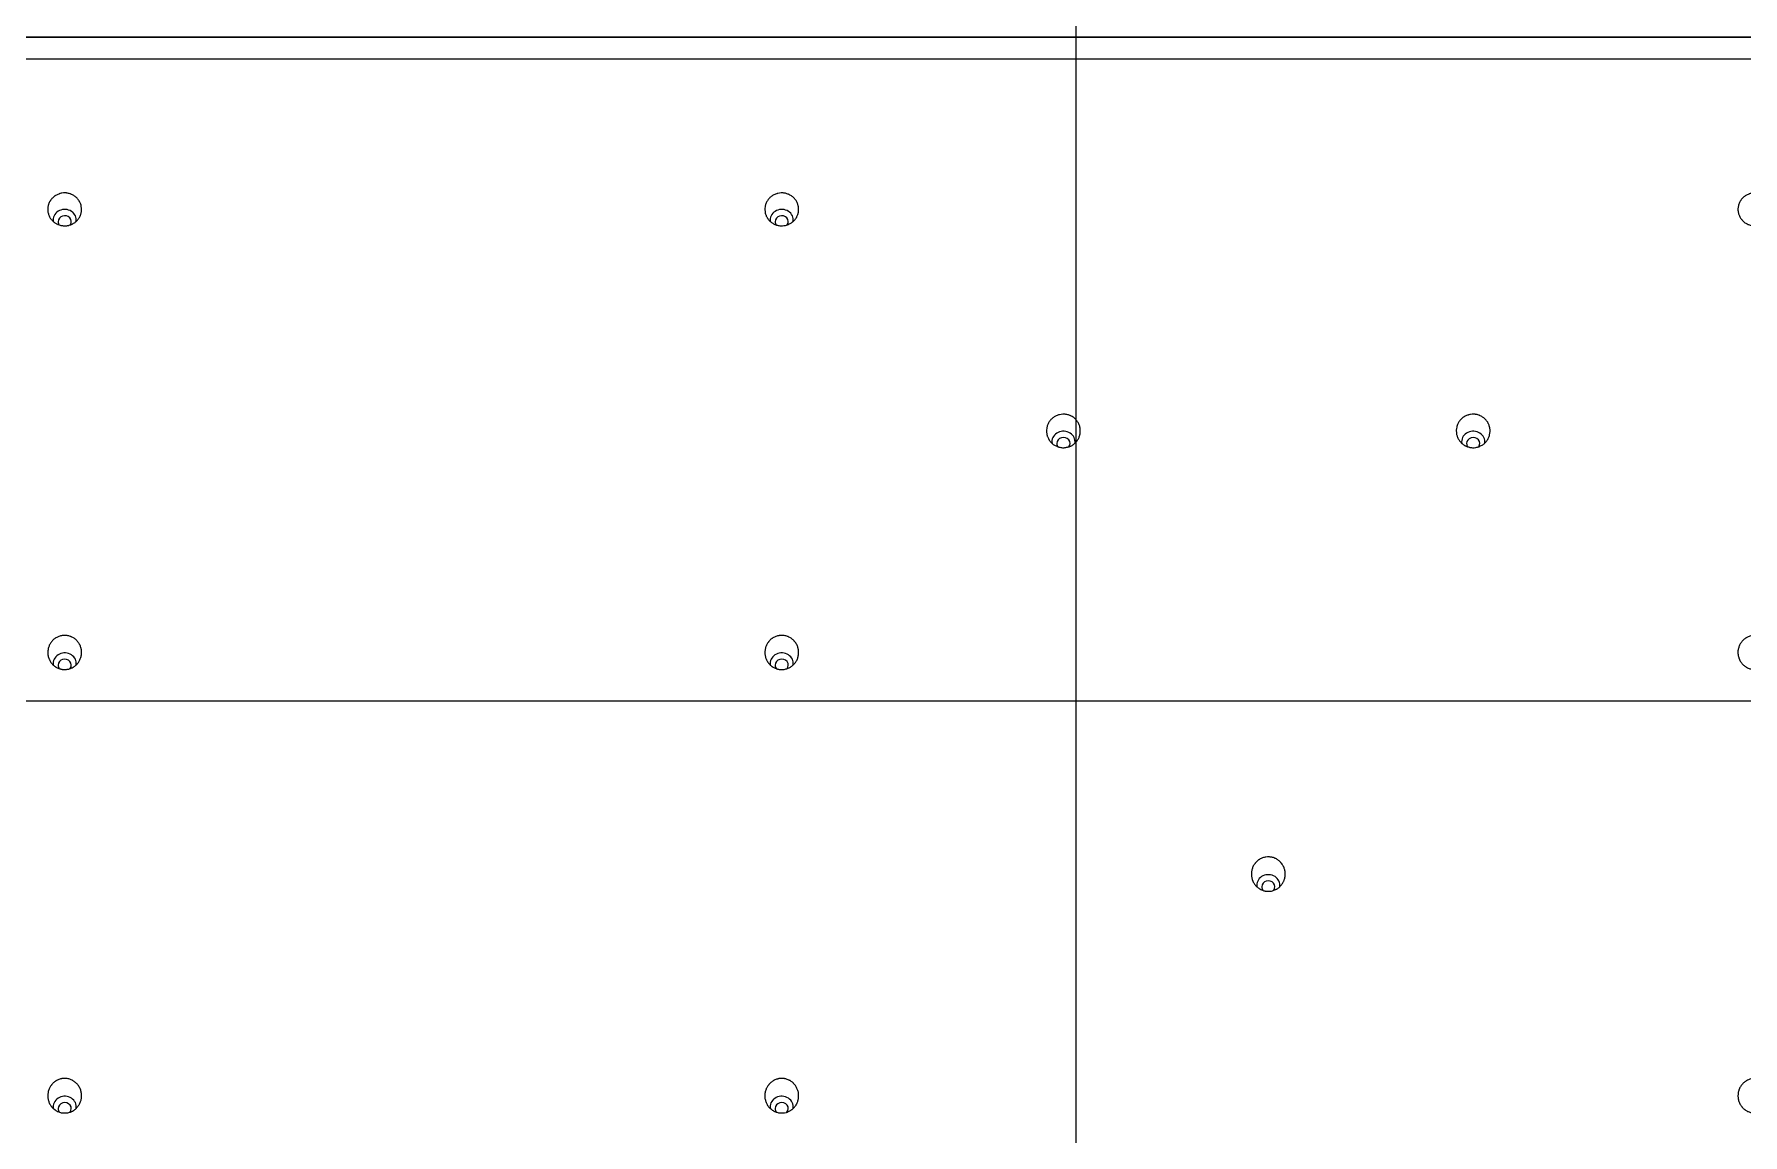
# Model space of a CAD drawing. Header units: millimetres. Extents: x 70151 to 230897, y 35202 to 113211.
# Drawn here: x 183226.1 to 183326.6, y 71224.1 to 71288.8 of the extents above; entities that cross this region are included whole.
import ezdxf

# ---------------------------------------------------------------- set-up
doc = ezdxf.new("R2010")
doc.units = ezdxf.units.MM
doc.header["$LTSCALE"] = 50
doc.layers.add('2-con', color=2, linetype='Continuous')
doc.layers.add('mark-B', color=2, linetype='Continuous', lineweight=20)

# ---------------------------------------------------------------- blocks, each defined once
blk = doc.blocks.new('cjscjdeh')
at = {"color": 8}
blk.add_line((155159.52, 69414.88), (155159.52, 71514.88), dxfattribs=at)
blk = doc.blocks.new('무풍1way 일반')
at = {"layer": 'mark-B'}
for p, q in [((-439.26, -500.22), (439.26, -500.22)), ((-439.26, -500.24), (439.26, -500.24))]:
    blk.add_line(p, q, dxfattribs=at)
for centre, major_axis, start_param, end_param in [((-170.2, -437.2), (0.387, 0), 2.475078, 6.283185), ((-170.2, -437.2), (0.387, 0), 0, 0.649326), ((-128.03, -437.2), (0.387, 0), 2.50895, 6.283185), ((-128.03, -437.2), (0.387, 0), 0, 0.657668), ((-170.2, -437.3), (-0.681, 0), 0, 3.312518), ((-170.2, -437.3), (-0.681, 0), 6.160467, 6.283185), ((-128.03, -437.3), (-0.681, 0), 6.121197, 6.283185), ((-128.03, -437.3), (-0.681, 0), 0, 3.287283), ((-198.82, -450.25), (0.387, 0), 2.532313, 6.283185), ((-198.82, -450.25), (0.387, 0), 0, 0.61448), ((-198.82, -450.34), (-0.681, 0), 0, 3.289247), ((-198.82, -450.34), (-0.681, 0), 6.147509, 6.283185), ((-170.2, -463.29), (0.387, 0), 2.502574, 6.283185), ((-170.2, -463.29), (0.387, 0), 0, 0.658559), ((-128.03, -463.29), (0.387, 0), 2.546164, 6.283185), ((-128.03, -463.29), (0.387, 0), 0, 0.595424), ((-170.2, -463.39), (-0.681, 0), 6.146921, 6.283185), ((-170.2, -463.39), (-0.681, 0), 0, 3.288756), ((-128.03, -463.39), (-0.681, 0), 0, 3.286696), ((-128.03, -463.39), (-0.681, 0), 6.152808, 6.283185), ((-210.87, -476.33), (0.387, 0), 2.579833, 6.283185), ((-210.87, -476.33), (0.387, 0), 0, 0.551544), ((-186.77, -476.33), (0.387, 0), 2.533594, 6.283185), ((-186.77, -476.33), (0.387, 0), 0, 0.623315), ((-210.87, -476.43), (-0.681, 0), 0, 3.280312), ((-210.87, -476.43), (-0.681, 0), 6.164986, 6.283185), ((-186.77, -476.43), (-0.681, 0), 0, 3.281592), ((-186.77, -476.43), (-0.681, 0), 6.157132, 6.283185), ((-170.2, -489.48), (-0.681, 0), 0, 3.274716), ((-170.2, -489.48), (-0.681, 0), 6.168127, 6.283185), ((-170.2, -489.38), (0.387, 0), 2.563152, 6.283185), ((-170.2, -489.38), (0.387, 0), 0, 0.584731), ((-128.03, -489.48), (-0.681, 0), 0, 3.274128), ((-128.03, -489.38), (0.387, 0), 2.613321, 6.283185), ((-128.03, -489.38), (0.387, 0), 0, 0.511099), ((-128.03, -489.48), (-0.681, 0), 6.176466, 6.283185)]:
    blk.add_ellipse(centre, major_axis=major_axis, ratio=0.913545, start_param=start_param, end_param=end_param, dxfattribs=at)
for points, degree, knots in [([(-228.43, -437.9), (-228.43, -437.83), (-228.41, -437.7), (-228.36, -437.58), (-228.33, -437.5), (-228.32, -437.49), (-228.31, -437.46), (-228.28, -437.42), (-228.24, -437.35), (-228.2, -437.3), (-228.16, -437.26), (-228.15, -437.25), (-228.13, -437.22), (-228.12, -437.21), (-228.06, -437.16), (-228, -437.12), (-227.92, -437.06), (-227.89, -437.05), (-227.85, -437.03), (-227.83, -437.02), (-227.8, -437.01), (-227.79, -437), (-227.71, -436.97), (-227.64, -436.96), (-227.56, -436.94), (-227.55, -436.94), (-227.51, -436.94), (-227.5, -436.94), (-227.45, -436.94), (-227.41, -436.94), (-227.31, -436.94), (-227.25, -436.95), (-227.12, -436.99), (-227.06, -437.01), (-226.97, -437.05), (-226.94, -437.07), (-226.9, -437.1), (-226.88, -437.11), (-226.86, -437.13), (-226.84, -437.14), (-226.78, -437.19), (-226.73, -437.23), (-226.68, -437.29), (-226.67, -437.31), (-226.65, -437.33), (-226.64, -437.35), (-226.61, -437.39), (-226.59, -437.42), (-226.54, -437.5), (-226.52, -437.56), (-226.47, -437.69), (-226.46, -437.75), (-226.45, -437.85), (-226.44, -437.88), (-226.44, -437.95), (-226.44, -437.98), (-226.45, -438.08), (-226.45, -438.14), (-226.48, -438.24), (-226.49, -438.27), (-226.5, -438.31), (-226.51, -438.33), (-226.52, -438.36), (-226.53, -438.38), (-226.56, -438.45), (-226.6, -438.51), (-226.64, -438.57), (-226.65, -438.59), (-226.67, -438.61), (-226.69, -438.62), (-226.72, -438.66), (-226.74, -438.69), (-226.81, -438.75), (-226.87, -438.79), (-226.94, -438.84), (-226.95, -438.84), (-226.98, -438.86), (-227.02, -438.88), (-227.1, -438.92), (-227.16, -438.93), (-227.21, -438.95), (-227.23, -438.95), (-227.26, -438.96), (-227.28, -438.96), (-227.36, -438.97), (-227.43, -438.98), (-227.52, -438.97), (-227.56, -438.97), (-227.62, -438.96), (-227.66, -438.95), (-227.75, -438.92), (-227.81, -438.9), (-227.89, -438.86), (-227.9, -438.85), (-227.93, -438.84), (-227.97, -438.81), (-228.04, -438.76), (-228.09, -438.72), (-228.14, -438.68), (-228.16, -438.65), (-228.23, -438.58), (-228.26, -438.52), (-228.3, -438.45), (-228.31, -438.44), (-228.33, -438.41), (-228.33, -438.39), (-228.35, -438.35), (-228.37, -438.32), (-228.4, -438.22), (-228.41, -438.16), (-228.43, -438.06), (-228.43, -438.03), (-228.43, -437.96), (-228.43, -437.93), (-228.43, -437.9)], 3, [0, 0, 0, 0, 0.03125, 0.0625, 0.0625, 0.070312, 0.070312, 0.078125, 0.09375, 0.109375, 0.109375, 0.117187, 0.117187, 0.125, 0.125, 0.15625, 0.15625, 0.171875, 0.171875, 0.179687, 0.179687, 0.1875, 0.1875, 0.21875, 0.21875, 0.226562, 0.226562, 0.234375, 0.234375, 0.25, 0.25, 0.28125, 0.28125, 0.3125, 0.3125, 0.328125, 0.328125, 0.335937, 0.335937, 0.34375, 0.34375, 0.375, 0.375, 0.382812, 0.382812, 0.390625, 0.390625, 0.40625, 0.40625, 0.4375, 0.4375, 0.46875, 0.46875, 0.484375, 0.484375, 0.5, 0.5, 0.53125, 0.53125, 0.546875, 0.546875, 0.554687, 0.554687, 0.5625, 0.5625, 0.59375, 0.59375, 0.601562, 0.601562, 0.609375, 0.609375, 0.625, 0.625, 0.65625, 0.65625, 0.664062, 0.664062, 0.671875, 0.6875, 0.703125, 0.703125, 0.710937, 0.710937, 0.71875, 0.71875, 0.75, 0.75, 0.765625, 0.765625, 0.78125, 0.78125, 0.8125, 0.8125, 0.820312, 0.820312, 0.828125, 0.84375, 0.859375, 0.859375, 0.875, 0.875, 0.90625, 0.90625, 0.914062, 0.914062, 0.921875, 0.921875, 0.9375, 0.9375, 0.96875, 0.96875, 0.984375, 0.984375, 1, 1, 1, 1]), ([(-169.21, -437.9), (-169.2, -437.96), (-169.21, -438.09), (-169.24, -438.22), (-169.26, -438.3), (-169.27, -438.31), (-169.28, -438.34), (-169.3, -438.39), (-169.34, -438.46), (-169.37, -438.52), (-169.4, -438.56), (-169.41, -438.57), (-169.43, -438.6), (-169.44, -438.61), (-169.49, -438.67), (-169.54, -438.72), (-169.62, -438.78), (-169.64, -438.8), (-169.69, -438.83), (-169.7, -438.84), (-169.73, -438.85), (-169.74, -438.86), (-169.82, -438.9), (-169.88, -438.92), (-169.96, -438.94), (-169.98, -438.95), (-170.01, -438.95), (-170.02, -438.96), (-170.07, -438.97), (-170.11, -438.97), (-170.21, -438.98), (-170.27, -438.97), (-170.35, -438.96), (-170.37, -438.96), (-170.4, -438.95), (-170.45, -438.94), (-170.53, -438.92), (-170.59, -438.89), (-170.64, -438.87), (-170.65, -438.86), (-170.68, -438.85), (-170.7, -438.84), (-170.77, -438.79), (-170.82, -438.76), (-170.88, -438.7), (-170.89, -438.69), (-170.91, -438.66), (-170.93, -438.65), (-170.96, -438.61), (-170.98, -438.59), (-171.04, -438.51), (-171.07, -438.45), (-171.11, -438.36), (-171.12, -438.33), (-171.15, -438.27), (-171.17, -438.21), (-171.18, -438.14), (-171.19, -438.08), (-171.19, -438.05), (-171.2, -437.95), (-171.19, -437.88), (-171.18, -437.79), (-171.18, -437.75), (-171.16, -437.71), (-171.16, -437.69), (-171.15, -437.66), (-171.15, -437.64), (-171.12, -437.56), (-171.09, -437.5), (-171.05, -437.43), (-171.05, -437.42), (-171.03, -437.39), (-171.02, -437.38), (-170.99, -437.34), (-170.97, -437.31), (-170.91, -437.24), (-170.86, -437.19), (-170.8, -437.14), (-170.78, -437.13), (-170.75, -437.11), (-170.71, -437.08), (-170.64, -437.04), (-170.58, -437.01), (-170.54, -437), (-170.52, -436.99), (-170.49, -436.98), (-170.47, -436.97), (-170.39, -436.95), (-170.33, -436.94), (-170.23, -436.94), (-170.19, -436.94), (-170.14, -436.94), (-170.13, -436.94), (-170.09, -436.94), (-170.08, -436.94), (-170, -436.96), (-169.93, -436.97), (-169.85, -437), (-169.84, -437.01), (-169.81, -437.02), (-169.76, -437.04), (-169.69, -437.08), (-169.63, -437.12), (-169.6, -437.15), (-169.58, -437.16), (-169.56, -437.18), (-169.54, -437.19), (-169.48, -437.24), (-169.44, -437.29), (-169.38, -437.37), (-169.36, -437.4), (-169.33, -437.46), (-169.32, -437.49), (-169.27, -437.58), (-169.25, -437.64), (-169.23, -437.73), (-169.22, -437.77), (-169.21, -437.83), (-169.21, -437.86), (-169.21, -437.9)], 3, [0, 0, 0, 0, 0.03125, 0.0625, 0.0625, 0.070313, 0.070313, 0.078125, 0.09375, 0.109375, 0.109375, 0.117188, 0.117188, 0.125, 0.125, 0.15625, 0.15625, 0.171875, 0.171875, 0.179688, 0.179688, 0.1875, 0.1875, 0.21875, 0.21875, 0.226563, 0.226563, 0.234375, 0.234375, 0.25, 0.25, 0.28125, 0.28125, 0.289063, 0.289063, 0.296875, 0.3125, 0.328125, 0.328125, 0.335938, 0.335938, 0.34375, 0.34375, 0.375, 0.375, 0.382813, 0.382813, 0.390625, 0.390625, 0.40625, 0.40625, 0.4375, 0.4375, 0.453125, 0.453125, 0.46875, 0.484375, 0.484375, 0.5, 0.5, 0.53125, 0.53125, 0.546875, 0.546875, 0.554688, 0.554688, 0.5625, 0.5625, 0.59375, 0.59375, 0.601563, 0.601563, 0.609375, 0.609375, 0.625, 0.625, 0.65625, 0.65625, 0.664063, 0.664063, 0.671875, 0.6875, 0.703125, 0.703125, 0.710938, 0.710938, 0.71875, 0.71875, 0.75, 0.75, 0.765625, 0.765625, 0.773438, 0.773438, 0.78125, 0.78125, 0.8125, 0.8125, 0.820312, 0.820312, 0.828125, 0.84375, 0.859375, 0.859375, 0.867187, 0.867187, 0.875, 0.875, 0.90625, 0.90625, 0.921875, 0.921875, 0.9375, 0.9375, 0.96875, 0.96875, 0.984375, 0.984375, 1, 1, 1, 1]), ([(-129.02, -437.9), (-129.02, -437.83), (-129, -437.7), (-128.95, -437.58), (-128.92, -437.5), (-128.91, -437.49), (-128.9, -437.46), (-128.87, -437.42), (-128.83, -437.35), (-128.79, -437.3), (-128.75, -437.26), (-128.74, -437.25), (-128.72, -437.22), (-128.71, -437.21), (-128.65, -437.16), (-128.6, -437.12), (-128.51, -437.06), (-128.48, -437.05), (-128.44, -437.03), (-128.42, -437.02), (-128.39, -437.01), (-128.38, -437), (-128.3, -436.97), (-128.23, -436.96), (-128.15, -436.94), (-128.14, -436.94), (-128.1, -436.94), (-128.09, -436.94), (-128.04, -436.94), (-128, -436.94), (-127.9, -436.94), (-127.84, -436.95), (-127.71, -436.99), (-127.65, -437.01), (-127.56, -437.05), (-127.53, -437.07), (-127.49, -437.1), (-127.47, -437.11), (-127.45, -437.13), (-127.43, -437.14), (-127.37, -437.19), (-127.32, -437.23), (-127.27, -437.29), (-127.26, -437.31), (-127.24, -437.33), (-127.23, -437.35), (-127.2, -437.39), (-127.18, -437.42), (-127.13, -437.5), (-127.11, -437.56), (-127.06, -437.69), (-127.05, -437.75), (-127.04, -437.85), (-127.03, -437.88), (-127.03, -437.95), (-127.03, -437.98), (-127.04, -438.08), (-127.05, -438.14), (-127.07, -438.24), (-127.08, -438.27), (-127.1, -438.31), (-127.1, -438.33), (-127.11, -438.36), (-127.12, -438.38), (-127.15, -438.45), (-127.19, -438.51), (-127.24, -438.57), (-127.25, -438.59), (-127.27, -438.61), (-127.28, -438.62), (-127.31, -438.66), (-127.33, -438.69), (-127.4, -438.75), (-127.46, -438.79), (-127.53, -438.84), (-127.54, -438.84), (-127.57, -438.86), (-127.62, -438.88), (-127.69, -438.92), (-127.75, -438.93), (-127.8, -438.95), (-127.82, -438.95), (-127.85, -438.96), (-127.87, -438.96), (-127.95, -438.97), (-128.02, -438.98), (-128.12, -438.97), (-128.15, -438.97), (-128.21, -438.96), (-128.25, -438.95), (-128.34, -438.92), (-128.4, -438.9), (-128.48, -438.86), (-128.49, -438.85), (-128.52, -438.84), (-128.57, -438.81), (-128.63, -438.76), (-128.68, -438.72), (-128.73, -438.68), (-128.75, -438.65), (-128.82, -438.58), (-128.86, -438.52), (-128.9, -438.45), (-128.9, -438.44), (-128.92, -438.41), (-128.93, -438.39), (-128.95, -438.35), (-128.96, -438.32), (-128.99, -438.22), (-129, -438.16), (-129.02, -438.06), (-129.02, -438.03), (-129.02, -437.96), (-129.02, -437.93), (-129.02, -437.9)], 3, [0, 0, 0, 0, 0.03125, 0.0625, 0.0625, 0.070312, 0.070312, 0.078125, 0.09375, 0.109375, 0.109375, 0.117187, 0.117187, 0.125, 0.125, 0.15625, 0.15625, 0.171875, 0.171875, 0.179687, 0.179687, 0.1875, 0.1875, 0.21875, 0.21875, 0.226562, 0.226562, 0.234375, 0.234375, 0.25, 0.25, 0.28125, 0.28125, 0.3125, 0.3125, 0.328125, 0.328125, 0.335938, 0.335938, 0.34375, 0.34375, 0.375, 0.375, 0.382813, 0.382813, 0.390625, 0.390625, 0.40625, 0.40625, 0.4375, 0.4375, 0.46875, 0.46875, 0.484375, 0.484375, 0.5, 0.5, 0.53125, 0.53125, 0.546875, 0.546875, 0.554688, 0.554688, 0.5625, 0.5625, 0.59375, 0.59375, 0.601563, 0.601563, 0.609375, 0.609375, 0.625, 0.625, 0.65625, 0.65625, 0.664063, 0.664063, 0.671875, 0.6875, 0.703125, 0.703125, 0.710938, 0.710938, 0.71875, 0.71875, 0.75, 0.75, 0.765625, 0.765625, 0.78125, 0.78125, 0.8125, 0.8125, 0.820313, 0.820313, 0.828125, 0.84375, 0.859375, 0.859375, 0.875, 0.875, 0.90625, 0.90625, 0.914063, 0.914063, 0.921875, 0.921875, 0.9375, 0.9375, 0.96875, 0.96875, 0.984375, 0.984375, 1, 1, 1, 1]), ([(-199.81, -450.94), (-199.81, -450.88), (-199.8, -450.81), (-199.77, -450.72), (-199.77, -450.69), (-199.75, -450.64), (-199.74, -450.62), (-199.73, -450.59), (-199.72, -450.58), (-199.69, -450.5), (-199.66, -450.45), (-199.6, -450.37), (-199.58, -450.34), (-199.55, -450.31), (-199.53, -450.29), (-199.51, -450.27), (-199.5, -450.26), (-199.44, -450.2), (-199.39, -450.16), (-199.32, -450.12), (-199.3, -450.11), (-199.27, -450.1), (-199.26, -450.09), (-199.21, -450.07), (-199.18, -450.05), (-199.09, -450.02), (-199.03, -450), (-198.94, -449.99), (-198.93, -449.99), (-198.9, -449.99), (-198.85, -449.98), (-198.76, -449.98), (-198.7, -449.99), (-198.65, -450), (-198.63, -450), (-198.6, -450.01), (-198.58, -450.01), (-198.5, -450.03), (-198.44, -450.06), (-198.37, -450.09), (-198.35, -450.1), (-198.32, -450.12), (-198.31, -450.12), (-198.27, -450.15), (-198.21, -450.19), (-198.16, -450.23), (-198.12, -450.28), (-198.09, -450.3), (-198.03, -450.38), (-197.99, -450.43), (-197.94, -450.51), (-197.93, -450.54), (-197.91, -450.59), (-197.9, -450.6), (-197.89, -450.63), (-197.88, -450.65), (-197.86, -450.73), (-197.84, -450.79), (-197.83, -450.87), (-197.83, -450.89), (-197.83, -450.92), (-197.82, -450.94), (-197.82, -450.98), (-197.82, -451.02), (-197.83, -451.11), (-197.84, -451.18), (-197.86, -451.27), (-197.87, -451.31), (-197.89, -451.37), (-197.9, -451.4), (-197.94, -451.49), (-197.98, -451.54), (-198.03, -451.61), (-198.04, -451.62), (-198.06, -451.65), (-198.09, -451.69), (-198.15, -451.74), (-198.2, -451.79), (-198.23, -451.82), (-198.25, -451.83), (-198.28, -451.85), (-198.29, -451.85), (-198.36, -451.9), (-198.42, -451.93), (-198.51, -451.96), (-198.54, -451.97), (-198.61, -451.99), (-198.64, -451.99), (-198.74, -452.01), (-198.8, -452.01), (-198.89, -452.01), (-198.9, -452), (-198.94, -452), (-198.99, -451.99), (-199.07, -451.98), (-199.13, -451.96), (-199.18, -451.94), (-199.19, -451.93), (-199.22, -451.92), (-199.24, -451.91), (-199.31, -451.88), (-199.37, -451.84), (-199.45, -451.78), (-199.47, -451.76), (-199.52, -451.71), (-199.54, -451.69), (-199.61, -451.62), (-199.64, -451.56), (-199.68, -451.49), (-199.69, -451.48), (-199.71, -451.45), (-199.73, -451.4), (-199.76, -451.33), (-199.78, -451.27), (-199.79, -451.22), (-199.79, -451.2), (-199.8, -451.17), (-199.8, -451.15), (-199.81, -451.07), (-199.81, -451.01), (-199.81, -450.94)], 3, [0, 0, 0, 0, 0.03125, 0.03125, 0.046875, 0.046875, 0.054687, 0.054687, 0.0625, 0.0625, 0.09375, 0.09375, 0.109375, 0.109375, 0.117187, 0.117187, 0.125, 0.125, 0.15625, 0.15625, 0.164062, 0.164062, 0.171875, 0.171875, 0.1875, 0.1875, 0.21875, 0.21875, 0.226562, 0.226562, 0.234375, 0.25, 0.265625, 0.265625, 0.273437, 0.273437, 0.28125, 0.28125, 0.3125, 0.3125, 0.320312, 0.320312, 0.328125, 0.328125, 0.34375, 0.359375, 0.359375, 0.375, 0.375, 0.40625, 0.40625, 0.421875, 0.421875, 0.429687, 0.429687, 0.4375, 0.4375, 0.46875, 0.46875, 0.476562, 0.476562, 0.484375, 0.484375, 0.5, 0.5, 0.53125, 0.53125, 0.546875, 0.546875, 0.5625, 0.5625, 0.59375, 0.59375, 0.601562, 0.601562, 0.609375, 0.625, 0.640625, 0.640625, 0.648438, 0.648438, 0.65625, 0.65625, 0.6875, 0.6875, 0.703125, 0.703125, 0.71875, 0.71875, 0.75, 0.75, 0.757813, 0.757813, 0.765625, 0.78125, 0.796875, 0.796875, 0.804688, 0.804688, 0.8125, 0.8125, 0.84375, 0.84375, 0.859375, 0.859375, 0.875, 0.875, 0.90625, 0.90625, 0.914063, 0.914063, 0.921875, 0.9375, 0.953125, 0.953125, 0.960938, 0.960938, 0.96875, 0.96875, 1, 1, 1, 1]), ([(-228.43, -463.99), (-228.43, -463.92), (-228.42, -463.86), (-228.39, -463.76), (-228.38, -463.73), (-228.36, -463.67), (-228.35, -463.64), (-228.31, -463.55), (-228.28, -463.49), (-228.22, -463.42), (-228.2, -463.39), (-228.17, -463.35), (-228.15, -463.34), (-228.13, -463.32), (-228.12, -463.31), (-228.06, -463.25), (-228.01, -463.21), (-227.94, -463.17), (-227.92, -463.16), (-227.89, -463.14), (-227.88, -463.14), (-227.84, -463.11), (-227.8, -463.1), (-227.71, -463.07), (-227.65, -463.05), (-227.55, -463.04), (-227.52, -463.03), (-227.45, -463.03), (-227.39, -463.03), (-227.32, -463.04), (-227.27, -463.04), (-227.25, -463.05), (-227.22, -463.05), (-227.21, -463.06), (-227.13, -463.08), (-227.06, -463.1), (-226.99, -463.14), (-226.98, -463.14), (-226.95, -463.16), (-226.93, -463.17), (-226.89, -463.19), (-226.86, -463.21), (-226.79, -463.27), (-226.74, -463.32), (-226.65, -463.42), (-226.61, -463.47), (-226.56, -463.55), (-226.55, -463.58), (-226.53, -463.63), (-226.52, -463.64), (-226.51, -463.67), (-226.5, -463.69), (-226.48, -463.76), (-226.46, -463.83), (-226.45, -463.91), (-226.45, -463.92), (-226.44, -463.95), (-226.44, -463.97), (-226.44, -464.02), (-226.44, -464.05), (-226.44, -464.15), (-226.45, -464.21), (-226.48, -464.31), (-226.49, -464.34), (-226.51, -464.4), (-226.52, -464.43), (-226.56, -464.52), (-226.59, -464.57), (-226.65, -464.65), (-226.67, -464.68), (-226.72, -464.73), (-226.76, -464.78), (-226.81, -464.82), (-226.85, -464.85), (-226.86, -464.86), (-226.89, -464.88), (-226.9, -464.88), (-226.97, -464.93), (-227.03, -464.96), (-227.13, -464.99), (-227.16, -465), (-227.22, -465.02), (-227.25, -465.02), (-227.35, -465.04), (-227.42, -465.04), (-227.5, -465.04), (-227.52, -465.04), (-227.55, -465.03), (-227.6, -465.03), (-227.68, -465.01), (-227.74, -464.99), (-227.79, -464.97), (-227.8, -464.97), (-227.84, -464.95), (-227.85, -464.95), (-227.92, -464.91), (-227.98, -464.88), (-228.06, -464.82), (-228.08, -464.8), (-228.13, -464.75), (-228.16, -464.73), (-228.22, -464.66), (-228.26, -464.6), (-228.3, -464.53), (-228.31, -464.52), (-228.32, -464.49), (-228.34, -464.44), (-228.37, -464.37), (-228.39, -464.31), (-228.4, -464.26), (-228.41, -464.24), (-228.41, -464.21), (-228.42, -464.2), (-228.43, -464.12), (-228.43, -464.05), (-228.43, -463.99)], 3, [0, 0, 0, 0, 0.03125, 0.03125, 0.046875, 0.046875, 0.0625, 0.0625, 0.09375, 0.09375, 0.109375, 0.109375, 0.117188, 0.117188, 0.125, 0.125, 0.15625, 0.15625, 0.164063, 0.164063, 0.171875, 0.171875, 0.1875, 0.1875, 0.21875, 0.21875, 0.234375, 0.234375, 0.25, 0.265625, 0.265625, 0.273438, 0.273438, 0.28125, 0.28125, 0.3125, 0.3125, 0.320313, 0.320313, 0.328125, 0.328125, 0.34375, 0.34375, 0.375, 0.375, 0.40625, 0.40625, 0.421875, 0.421875, 0.429688, 0.429688, 0.4375, 0.4375, 0.46875, 0.46875, 0.476563, 0.476563, 0.484375, 0.484375, 0.5, 0.5, 0.53125, 0.53125, 0.546875, 0.546875, 0.5625, 0.5625, 0.59375, 0.59375, 0.609375, 0.609375, 0.625, 0.640625, 0.640625, 0.648438, 0.648438, 0.65625, 0.65625, 0.6875, 0.6875, 0.703125, 0.703125, 0.71875, 0.71875, 0.75, 0.75, 0.757813, 0.757813, 0.765625, 0.78125, 0.796875, 0.796875, 0.804688, 0.804688, 0.8125, 0.8125, 0.84375, 0.84375, 0.859375, 0.859375, 0.875, 0.875, 0.90625, 0.90625, 0.914063, 0.914063, 0.921875, 0.9375, 0.953125, 0.953125, 0.960938, 0.960938, 0.96875, 0.96875, 1, 1, 1, 1]), ([(-169.21, -463.99), (-169.2, -464.05), (-169.21, -464.12), (-169.22, -464.21), (-169.23, -464.24), (-169.24, -464.29), (-169.24, -464.31), (-169.25, -464.34), (-169.26, -464.35), (-169.28, -464.43), (-169.31, -464.49), (-169.36, -464.57), (-169.38, -464.6), (-169.41, -464.64), (-169.42, -464.65), (-169.44, -464.68), (-169.45, -464.69), (-169.5, -464.75), (-169.55, -464.8), (-169.61, -464.85), (-169.63, -464.86), (-169.65, -464.87), (-169.67, -464.88), (-169.71, -464.91), (-169.74, -464.93), (-169.83, -464.97), (-169.89, -464.99), (-169.97, -465.01), (-169.99, -465.02), (-170.02, -465.02), (-170.07, -465.03), (-170.15, -465.04), (-170.21, -465.04), (-170.26, -465.04), (-170.28, -465.04), (-170.31, -465.03), (-170.33, -465.03), (-170.41, -465.02), (-170.48, -465), (-170.55, -464.97), (-170.57, -464.97), (-170.6, -464.96), (-170.61, -464.95), (-170.66, -464.93), (-170.69, -464.91), (-170.77, -464.86), (-170.82, -464.82), (-170.88, -464.76), (-170.9, -464.75), (-170.92, -464.73), (-170.95, -464.69), (-171, -464.63), (-171.04, -464.58), (-171.07, -464.52), (-171.09, -464.49), (-171.13, -464.4), (-171.15, -464.34), (-171.17, -464.26), (-171.17, -464.25), (-171.18, -464.21), (-171.18, -464.2), (-171.19, -464.15), (-171.19, -464.12), (-171.2, -464.02), (-171.19, -463.96), (-171.18, -463.86), (-171.17, -463.83), (-171.16, -463.76), (-171.15, -463.73), (-171.12, -463.64), (-171.09, -463.58), (-171.04, -463.5), (-171.02, -463.47), (-170.98, -463.42), (-170.94, -463.37), (-170.9, -463.32), (-170.86, -463.29), (-170.85, -463.27), (-170.83, -463.25), (-170.81, -463.24), (-170.75, -463.19), (-170.69, -463.16), (-170.6, -463.12), (-170.57, -463.1), (-170.53, -463.09), (-170.51, -463.08), (-170.48, -463.07), (-170.46, -463.07), (-170.38, -463.05), (-170.32, -463.03), (-170.24, -463.03), (-170.22, -463.03), (-170.19, -463.03), (-170.14, -463.03), (-170.05, -463.04), (-169.99, -463.05), (-169.94, -463.06), (-169.93, -463.07), (-169.89, -463.08), (-169.88, -463.08), (-169.8, -463.11), (-169.74, -463.14), (-169.66, -463.19), (-169.63, -463.21), (-169.58, -463.25), (-169.55, -463.27), (-169.48, -463.34), (-169.44, -463.39), (-169.39, -463.45), (-169.38, -463.47), (-169.36, -463.49), (-169.34, -463.54), (-169.3, -463.61), (-169.27, -463.67), (-169.26, -463.71), (-169.25, -463.73), (-169.24, -463.76), (-169.24, -463.78), (-169.22, -463.86), (-169.21, -463.92), (-169.21, -463.99)], 3, [0, 0, 0, 0, 0.03125, 0.03125, 0.046875, 0.046875, 0.054687, 0.054687, 0.0625, 0.0625, 0.09375, 0.09375, 0.109375, 0.109375, 0.117187, 0.117187, 0.125, 0.125, 0.15625, 0.15625, 0.164062, 0.164062, 0.171875, 0.171875, 0.1875, 0.1875, 0.21875, 0.21875, 0.226562, 0.226562, 0.234375, 0.25, 0.265625, 0.265625, 0.273437, 0.273437, 0.28125, 0.28125, 0.3125, 0.3125, 0.320313, 0.320313, 0.328125, 0.328125, 0.34375, 0.34375, 0.375, 0.375, 0.382813, 0.382813, 0.390625, 0.40625, 0.421875, 0.421875, 0.4375, 0.4375, 0.46875, 0.46875, 0.476563, 0.476563, 0.484375, 0.484375, 0.5, 0.5, 0.53125, 0.53125, 0.546875, 0.546875, 0.5625, 0.5625, 0.59375, 0.59375, 0.609375, 0.609375, 0.625, 0.640625, 0.640625, 0.648438, 0.648438, 0.65625, 0.65625, 0.6875, 0.6875, 0.703125, 0.703125, 0.710938, 0.710938, 0.71875, 0.71875, 0.75, 0.75, 0.757813, 0.757813, 0.765625, 0.78125, 0.796875, 0.796875, 0.804688, 0.804688, 0.8125, 0.8125, 0.84375, 0.84375, 0.859375, 0.859375, 0.875, 0.875, 0.90625, 0.90625, 0.914063, 0.914063, 0.921875, 0.9375, 0.953125, 0.953125, 0.960938, 0.960938, 0.96875, 0.96875, 1, 1, 1, 1]), ([(-129.02, -463.99), (-129.02, -463.92), (-129.01, -463.86), (-128.98, -463.76), (-128.97, -463.73), (-128.95, -463.67), (-128.94, -463.64), (-128.9, -463.55), (-128.87, -463.49), (-128.81, -463.42), (-128.79, -463.39), (-128.76, -463.35), (-128.75, -463.34), (-128.72, -463.32), (-128.71, -463.31), (-128.65, -463.25), (-128.6, -463.21), (-128.53, -463.17), (-128.51, -463.16), (-128.49, -463.14), (-128.47, -463.14), (-128.43, -463.11), (-128.4, -463.1), (-128.3, -463.07), (-128.24, -463.05), (-128.14, -463.04), (-128.11, -463.03), (-128.04, -463.03), (-127.98, -463.03), (-127.91, -463.04), (-127.86, -463.04), (-127.85, -463.05), (-127.81, -463.05), (-127.8, -463.06), (-127.72, -463.08), (-127.66, -463.1), (-127.58, -463.14), (-127.57, -463.14), (-127.54, -463.16), (-127.52, -463.17), (-127.48, -463.19), (-127.45, -463.21), (-127.38, -463.27), (-127.33, -463.32), (-127.24, -463.42), (-127.2, -463.47), (-127.15, -463.55), (-127.14, -463.58), (-127.12, -463.63), (-127.11, -463.64), (-127.1, -463.67), (-127.09, -463.69), (-127.07, -463.76), (-127.05, -463.83), (-127.04, -463.91), (-127.04, -463.92), (-127.03, -463.95), (-127.03, -463.97), (-127.03, -464.02), (-127.03, -464.05), (-127.04, -464.15), (-127.05, -464.21), (-127.07, -464.31), (-127.08, -464.34), (-127.1, -464.4), (-127.11, -464.43), (-127.15, -464.52), (-127.19, -464.57), (-127.24, -464.65), (-127.26, -464.68), (-127.31, -464.73), (-127.35, -464.78), (-127.4, -464.82), (-127.44, -464.85), (-127.45, -464.86), (-127.48, -464.88), (-127.5, -464.88), (-127.57, -464.93), (-127.63, -464.96), (-127.72, -464.99), (-127.75, -465), (-127.81, -465.02), (-127.85, -465.02), (-127.94, -465.04), (-128.01, -465.04), (-128.09, -465.04), (-128.11, -465.04), (-128.14, -465.03), (-128.19, -465.03), (-128.27, -465.01), (-128.33, -464.99), (-128.38, -464.97), (-128.4, -464.97), (-128.43, -464.95), (-128.44, -464.95), (-128.52, -464.91), (-128.57, -464.88), (-128.65, -464.82), (-128.68, -464.8), (-128.72, -464.75), (-128.75, -464.73), (-128.81, -464.66), (-128.85, -464.6), (-128.89, -464.53), (-128.9, -464.52), (-128.91, -464.49), (-128.94, -464.44), (-128.97, -464.37), (-128.98, -464.31), (-129, -464.26), (-129, -464.24), (-129.01, -464.21), (-129.01, -464.2), (-129.02, -464.12), (-129.02, -464.05), (-129.02, -463.99)], 3, [0, 0, 0, 0, 0.03125, 0.03125, 0.046875, 0.046875, 0.0625, 0.0625, 0.09375, 0.09375, 0.109375, 0.109375, 0.117188, 0.117188, 0.125, 0.125, 0.15625, 0.15625, 0.164063, 0.164063, 0.171875, 0.171875, 0.1875, 0.1875, 0.21875, 0.21875, 0.234375, 0.234375, 0.25, 0.265625, 0.265625, 0.273438, 0.273438, 0.28125, 0.28125, 0.3125, 0.3125, 0.320313, 0.320313, 0.328125, 0.328125, 0.34375, 0.34375, 0.375, 0.375, 0.40625, 0.40625, 0.421875, 0.421875, 0.429688, 0.429688, 0.4375, 0.4375, 0.46875, 0.46875, 0.476563, 0.476563, 0.484375, 0.484375, 0.5, 0.5, 0.53125, 0.53125, 0.546875, 0.546875, 0.5625, 0.5625, 0.59375, 0.59375, 0.609375, 0.609375, 0.625, 0.640625, 0.640625, 0.648438, 0.648438, 0.65625, 0.65625, 0.6875, 0.6875, 0.703125, 0.703125, 0.71875, 0.71875, 0.75, 0.75, 0.757813, 0.757813, 0.765625, 0.78125, 0.796875, 0.796875, 0.804688, 0.804688, 0.8125, 0.8125, 0.84375, 0.84375, 0.859375, 0.859375, 0.875, 0.875, 0.90625, 0.90625, 0.914063, 0.914063, 0.921875, 0.9375, 0.953125, 0.953125, 0.960938, 0.960938, 0.96875, 0.96875, 1, 1, 1, 1]), ([(-211.86, -477.03), (-211.86, -476.96), (-211.85, -476.9), (-211.83, -476.81), (-211.82, -476.78), (-211.8, -476.72), (-211.78, -476.69), (-211.74, -476.6), (-211.71, -476.54), (-211.65, -476.47), (-211.63, -476.44), (-211.59, -476.39), (-211.57, -476.37), (-211.5, -476.3), (-211.45, -476.26), (-211.36, -476.21), (-211.33, -476.2), (-211.27, -476.17), (-211.21, -476.14), (-211.15, -476.12), (-211.09, -476.11), (-211.06, -476.1), (-210.96, -476.08), (-210.89, -476.08), (-210.79, -476.08), (-210.76, -476.09), (-210.71, -476.09), (-210.7, -476.1), (-210.66, -476.1), (-210.65, -476.11), (-210.57, -476.13), (-210.51, -476.15), (-210.43, -476.18), (-210.42, -476.19), (-210.39, -476.2), (-210.37, -476.21), (-210.33, -476.24), (-210.3, -476.26), (-210.23, -476.31), (-210.18, -476.36), (-210.09, -476.45), (-210.05, -476.5), (-210, -476.59), (-209.98, -476.61), (-209.96, -476.66), (-209.96, -476.67), (-209.94, -476.7), (-209.94, -476.72), (-209.91, -476.79), (-209.89, -476.85), (-209.88, -476.93), (-209.88, -476.95), (-209.88, -476.98), (-209.88, -477), (-209.87, -477.04), (-209.87, -477.08), (-209.88, -477.17), (-209.88, -477.24), (-209.9, -477.31), (-209.91, -477.33), (-209.92, -477.36), (-209.93, -477.41), (-209.96, -477.48), (-209.99, -477.54), (-210.02, -477.59), (-210.04, -477.62), (-210.1, -477.7), (-210.14, -477.75), (-210.21, -477.81), (-210.24, -477.83), (-210.29, -477.87), (-210.32, -477.89), (-210.4, -477.94), (-210.46, -477.97), (-210.54, -478), (-210.55, -478), (-210.58, -478.01), (-210.6, -478.02), (-210.65, -478.03), (-210.68, -478.04), (-210.78, -478.05), (-210.84, -478.06), (-210.92, -478.05), (-210.94, -478.05), (-210.97, -478.05), (-211.02, -478.04), (-211.1, -478.03), (-211.16, -478.01), (-211.21, -477.99), (-211.23, -477.99), (-211.26, -477.98), (-211.27, -477.97), (-211.35, -477.93), (-211.4, -477.9), (-211.48, -477.84), (-211.51, -477.82), (-211.56, -477.78), (-211.58, -477.76), (-211.64, -477.69), (-211.68, -477.64), (-211.73, -477.57), (-211.73, -477.55), (-211.75, -477.52), (-211.77, -477.48), (-211.8, -477.41), (-211.82, -477.35), (-211.83, -477.3), (-211.84, -477.28), (-211.84, -477.25), (-211.85, -477.24), (-211.86, -477.16), (-211.86, -477.09), (-211.86, -477.03)], 3, [0, 0, 0, 0, 0.03125, 0.03125, 0.046875, 0.046875, 0.0625, 0.0625, 0.09375, 0.09375, 0.109375, 0.109375, 0.125, 0.125, 0.15625, 0.15625, 0.171875, 0.171875, 0.1875, 0.203125, 0.203125, 0.21875, 0.21875, 0.25, 0.25, 0.265625, 0.265625, 0.273437, 0.273437, 0.28125, 0.28125, 0.3125, 0.3125, 0.320312, 0.320312, 0.328125, 0.328125, 0.34375, 0.34375, 0.375, 0.375, 0.40625, 0.40625, 0.421875, 0.421875, 0.429688, 0.429688, 0.4375, 0.4375, 0.46875, 0.46875, 0.476563, 0.476563, 0.484375, 0.484375, 0.5, 0.5, 0.53125, 0.53125, 0.539063, 0.539063, 0.546875, 0.5625, 0.578125, 0.578125, 0.59375, 0.59375, 0.625, 0.625, 0.640625, 0.640625, 0.65625, 0.65625, 0.6875, 0.6875, 0.695313, 0.695313, 0.703125, 0.703125, 0.71875, 0.71875, 0.75, 0.75, 0.757813, 0.757813, 0.765625, 0.78125, 0.796875, 0.796875, 0.804688, 0.804688, 0.8125, 0.8125, 0.84375, 0.84375, 0.859375, 0.859375, 0.875, 0.875, 0.90625, 0.90625, 0.914063, 0.914063, 0.921875, 0.9375, 0.953125, 0.953125, 0.960938, 0.960938, 0.96875, 0.96875, 1, 1, 1, 1]), ([(-185.77, -477.03), (-185.77, -477.09), (-185.78, -477.16), (-185.79, -477.25), (-185.8, -477.28), (-185.81, -477.35), (-185.82, -477.38), (-185.86, -477.47), (-185.88, -477.52), (-185.93, -477.61), (-185.95, -477.63), (-185.99, -477.69), (-186.01, -477.71), (-186.08, -477.78), (-186.13, -477.82), (-186.2, -477.88), (-186.23, -477.9), (-186.29, -477.93), (-186.32, -477.95), (-186.41, -477.99), (-186.47, -478.01), (-186.6, -478.04), (-186.66, -478.05), (-186.76, -478.05), (-186.79, -478.05), (-186.84, -478.05), (-186.86, -478.05), (-186.89, -478.05), (-186.91, -478.04), (-186.99, -478.03), (-187.05, -478.02), (-187.13, -477.99), (-187.14, -477.98), (-187.17, -477.97), (-187.19, -477.96), (-187.23, -477.94), (-187.26, -477.93), (-187.35, -477.87), (-187.4, -477.84), (-187.47, -477.77), (-187.49, -477.75), (-187.53, -477.7), (-187.58, -477.65), (-187.61, -477.59), (-187.64, -477.54), (-187.66, -477.51), (-187.7, -477.42), (-187.72, -477.36), (-187.74, -477.28), (-187.74, -477.27), (-187.75, -477.24), (-187.75, -477.22), (-187.76, -477.17), (-187.76, -477.14), (-187.76, -477.05), (-187.76, -476.98), (-187.75, -476.9), (-187.75, -476.89), (-187.74, -476.86), (-187.73, -476.81), (-187.7, -476.73), (-187.68, -476.67), (-187.65, -476.62), (-187.64, -476.59), (-187.59, -476.5), (-187.55, -476.45), (-187.48, -476.38), (-187.46, -476.36), (-187.41, -476.32), (-187.38, -476.29), (-187.31, -476.24), (-187.25, -476.2), (-187.18, -476.17), (-187.16, -476.16), (-187.13, -476.15), (-187.11, -476.14), (-187.07, -476.13), (-187.04, -476.12), (-186.94, -476.1), (-186.88, -476.09), (-186.79, -476.08), (-186.78, -476.08), (-186.74, -476.08), (-186.69, -476.08), (-186.61, -476.09), (-186.55, -476.11), (-186.5, -476.12), (-186.49, -476.12), (-186.45, -476.13), (-186.44, -476.14), (-186.36, -476.17), (-186.3, -476.2), (-186.22, -476.25), (-186.19, -476.26), (-186.14, -476.3), (-186.12, -476.32), (-186.04, -476.39), (-186, -476.44), (-185.95, -476.5), (-185.94, -476.52), (-185.93, -476.54), (-185.9, -476.59), (-185.86, -476.66), (-185.84, -476.72), (-185.82, -476.76), (-185.82, -476.78), (-185.81, -476.81), (-185.8, -476.82), (-185.79, -476.9), (-185.78, -476.96), (-185.77, -477.03)], 3, [0, 0, 0, 0, 0.03125, 0.03125, 0.046875, 0.046875, 0.0625, 0.0625, 0.09375, 0.09375, 0.109375, 0.109375, 0.125, 0.125, 0.15625, 0.15625, 0.171875, 0.171875, 0.1875, 0.1875, 0.21875, 0.21875, 0.25, 0.25, 0.265625, 0.265625, 0.273438, 0.273438, 0.28125, 0.28125, 0.3125, 0.3125, 0.320313, 0.320313, 0.328125, 0.328125, 0.34375, 0.34375, 0.375, 0.375, 0.390625, 0.390625, 0.40625, 0.421875, 0.421875, 0.4375, 0.4375, 0.46875, 0.46875, 0.476563, 0.476563, 0.484375, 0.484375, 0.5, 0.5, 0.53125, 0.53125, 0.539063, 0.539063, 0.546875, 0.5625, 0.578125, 0.578125, 0.59375, 0.59375, 0.625, 0.625, 0.640625, 0.640625, 0.65625, 0.65625, 0.6875, 0.6875, 0.695312, 0.695312, 0.703125, 0.703125, 0.71875, 0.71875, 0.75, 0.75, 0.757812, 0.757812, 0.765625, 0.78125, 0.796875, 0.796875, 0.804687, 0.804687, 0.8125, 0.8125, 0.84375, 0.84375, 0.859375, 0.859375, 0.875, 0.875, 0.90625, 0.90625, 0.914062, 0.914062, 0.921875, 0.9375, 0.953125, 0.953125, 0.960937, 0.960937, 0.96875, 0.96875, 1, 1, 1, 1]), ([(-228.43, -490.07), (-228.43, -490.01), (-228.42, -489.95), (-228.4, -489.86), (-228.39, -489.83), (-228.37, -489.77), (-228.36, -489.74), (-228.32, -489.65), (-228.28, -489.6), (-228.23, -489.52), (-228.21, -489.49), (-228.16, -489.44), (-228.14, -489.42), (-228.07, -489.36), (-228.02, -489.32), (-227.95, -489.28), (-227.94, -489.27), (-227.91, -489.25), (-227.86, -489.23), (-227.79, -489.2), (-227.73, -489.18), (-227.68, -489.17), (-227.66, -489.16), (-227.63, -489.15), (-227.62, -489.15), (-227.54, -489.14), (-227.47, -489.13), (-227.37, -489.14), (-227.34, -489.14), (-227.29, -489.15), (-227.27, -489.15), (-227.24, -489.15), (-227.23, -489.16), (-227.15, -489.18), (-227.08, -489.2), (-227.01, -489.23), (-227, -489.24), (-226.97, -489.25), (-226.95, -489.26), (-226.91, -489.28), (-226.88, -489.3), (-226.8, -489.35), (-226.75, -489.4), (-226.69, -489.47), (-226.67, -489.49), (-226.63, -489.54), (-226.59, -489.59), (-226.56, -489.65), (-226.53, -489.7), (-226.52, -489.73), (-226.48, -489.82), (-226.47, -489.88), (-226.45, -489.96), (-226.45, -489.98), (-226.45, -490.01), (-226.44, -490.02), (-226.44, -490.07), (-226.44, -490.1), (-226.44, -490.2), (-226.45, -490.26), (-226.47, -490.34), (-226.47, -490.35), (-226.48, -490.38), (-226.5, -490.43), (-226.53, -490.5), (-226.56, -490.56), (-226.58, -490.6), (-226.59, -490.61), (-226.61, -490.64), (-226.61, -490.65), (-226.66, -490.72), (-226.7, -490.76), (-226.78, -490.83), (-226.8, -490.85), (-226.84, -490.88), (-226.85, -490.89), (-226.88, -490.91), (-226.89, -490.91), (-226.96, -490.96), (-227.02, -490.98), (-227.1, -491.01), (-227.11, -491.02), (-227.14, -491.03), (-227.16, -491.03), (-227.21, -491.05), (-227.24, -491.05), (-227.33, -491.07), (-227.4, -491.07), (-227.48, -491.07), (-227.5, -491.07), (-227.53, -491.07), (-227.58, -491.06), (-227.66, -491.05), (-227.72, -491.03), (-227.77, -491.01), (-227.78, -491.01), (-227.82, -491), (-227.83, -490.99), (-227.9, -490.96), (-227.96, -490.93), (-228.04, -490.87), (-228.07, -490.85), (-228.12, -490.81), (-228.14, -490.79), (-228.21, -490.72), (-228.24, -490.67), (-228.29, -490.6), (-228.3, -490.59), (-228.31, -490.56), (-228.33, -490.52), (-228.37, -490.45), (-228.39, -490.39), (-228.4, -490.34), (-228.4, -490.33), (-228.41, -490.29), (-228.41, -490.28), (-228.43, -490.2), (-228.43, -490.14), (-228.43, -490.07)], 3, [0, 0, 0, 0, 0.03125, 0.03125, 0.046875, 0.046875, 0.0625, 0.0625, 0.09375, 0.09375, 0.109375, 0.109375, 0.125, 0.125, 0.15625, 0.15625, 0.164062, 0.164062, 0.171875, 0.1875, 0.203125, 0.203125, 0.210937, 0.210937, 0.21875, 0.21875, 0.25, 0.25, 0.265625, 0.265625, 0.273437, 0.273437, 0.28125, 0.28125, 0.3125, 0.3125, 0.320312, 0.320312, 0.328125, 0.328125, 0.34375, 0.34375, 0.375, 0.375, 0.390625, 0.390625, 0.40625, 0.421875, 0.421875, 0.4375, 0.4375, 0.46875, 0.46875, 0.476562, 0.476562, 0.484375, 0.484375, 0.5, 0.5, 0.53125, 0.53125, 0.539062, 0.539062, 0.546875, 0.5625, 0.578125, 0.578125, 0.585937, 0.585937, 0.59375, 0.59375, 0.625, 0.625, 0.640625, 0.640625, 0.648437, 0.648437, 0.65625, 0.65625, 0.6875, 0.6875, 0.695312, 0.695312, 0.703125, 0.703125, 0.71875, 0.71875, 0.75, 0.75, 0.757812, 0.757812, 0.765625, 0.78125, 0.796875, 0.796875, 0.804687, 0.804687, 0.8125, 0.8125, 0.84375, 0.84375, 0.859375, 0.859375, 0.875, 0.875, 0.90625, 0.90625, 0.914062, 0.914062, 0.921875, 0.9375, 0.953125, 0.953125, 0.960937, 0.960937, 0.96875, 0.96875, 1, 1, 1, 1]), ([(-169.21, -490.07), (-169.2, -490.14), (-169.21, -490.2), (-169.22, -490.29), (-169.23, -490.32), (-169.25, -490.38), (-169.26, -490.41), (-169.29, -490.5), (-169.32, -490.56), (-169.37, -490.64), (-169.39, -490.67), (-169.43, -490.72), (-169.45, -490.74), (-169.52, -490.81), (-169.57, -490.85), (-169.65, -490.91), (-169.67, -490.92), (-169.73, -490.96), (-169.79, -490.99), (-169.85, -491.01), (-169.9, -491.02), (-169.91, -491.03), (-169.94, -491.04), (-169.96, -491.04), (-170.04, -491.06), (-170.1, -491.07), (-170.2, -491.07), (-170.23, -491.07), (-170.28, -491.07), (-170.3, -491.07), (-170.33, -491.06), (-170.35, -491.06), (-170.43, -491.05), (-170.49, -491.03), (-170.57, -491), (-170.58, -491), (-170.61, -490.98), (-170.63, -490.98), (-170.67, -490.96), (-170.7, -490.94), (-170.78, -490.89), (-170.83, -490.85), (-170.91, -490.79), (-170.93, -490.76), (-170.97, -490.71), (-171.01, -490.67), (-171.05, -490.61), (-171.08, -490.56), (-171.09, -490.53), (-171.13, -490.44), (-171.15, -490.38), (-171.17, -490.31), (-171.18, -490.29), (-171.18, -490.26), (-171.18, -490.24), (-171.19, -490.2), (-171.19, -490.17), (-171.2, -490.07), (-171.19, -490.01), (-171.18, -489.93), (-171.18, -489.91), (-171.17, -489.88), (-171.16, -489.84), (-171.13, -489.76), (-171.11, -489.71), (-171.09, -489.66), (-171.08, -489.65), (-171.06, -489.62), (-171.05, -489.61), (-171.01, -489.54), (-170.97, -489.49), (-170.9, -489.42), (-170.88, -489.4), (-170.84, -489.37), (-170.83, -489.36), (-170.81, -489.34), (-170.79, -489.33), (-170.73, -489.28), (-170.67, -489.25), (-170.6, -489.22), (-170.58, -489.21), (-170.55, -489.2), (-170.54, -489.19), (-170.49, -489.18), (-170.46, -489.17), (-170.36, -489.15), (-170.3, -489.14), (-170.22, -489.14), (-170.2, -489.14), (-170.17, -489.14), (-170.12, -489.14), (-170.04, -489.15), (-169.97, -489.16), (-169.93, -489.17), (-169.91, -489.18), (-169.88, -489.19), (-169.86, -489.19), (-169.79, -489.22), (-169.73, -489.25), (-169.65, -489.3), (-169.62, -489.32), (-169.57, -489.36), (-169.54, -489.38), (-169.47, -489.44), (-169.43, -489.49), (-169.38, -489.56), (-169.37, -489.57), (-169.35, -489.6), (-169.33, -489.64), (-169.29, -489.71), (-169.27, -489.76), (-169.25, -489.81), (-169.25, -489.82), (-169.24, -489.85), (-169.23, -489.87), (-169.22, -489.95), (-169.21, -490.01), (-169.21, -490.07)], 3, [0, 0, 0, 0, 0.03125, 0.03125, 0.046875, 0.046875, 0.0625, 0.0625, 0.09375, 0.09375, 0.109375, 0.109375, 0.125, 0.125, 0.15625, 0.15625, 0.171875, 0.171875, 0.1875, 0.203125, 0.203125, 0.210938, 0.210938, 0.21875, 0.21875, 0.25, 0.25, 0.265625, 0.265625, 0.273438, 0.273438, 0.28125, 0.28125, 0.3125, 0.3125, 0.320313, 0.320313, 0.328125, 0.328125, 0.34375, 0.34375, 0.375, 0.375, 0.390625, 0.390625, 0.40625, 0.421875, 0.421875, 0.4375, 0.4375, 0.46875, 0.46875, 0.476563, 0.476563, 0.484375, 0.484375, 0.5, 0.5, 0.53125, 0.53125, 0.539063, 0.539063, 0.546875, 0.5625, 0.578125, 0.578125, 0.585938, 0.585938, 0.59375, 0.59375, 0.625, 0.625, 0.640625, 0.640625, 0.648438, 0.648438, 0.65625, 0.65625, 0.6875, 0.6875, 0.695313, 0.695313, 0.703125, 0.703125, 0.71875, 0.71875, 0.75, 0.75, 0.757813, 0.757813, 0.765625, 0.78125, 0.796875, 0.796875, 0.804688, 0.804688, 0.8125, 0.8125, 0.84375, 0.84375, 0.859375, 0.859375, 0.875, 0.875, 0.90625, 0.90625, 0.914063, 0.914063, 0.921875, 0.9375, 0.953125, 0.953125, 0.960938, 0.960938, 0.96875, 0.96875, 1, 1, 1, 1]), ([(-129.02, -490.07), (-129.02, -490.01), (-129.01, -489.95), (-128.99, -489.86), (-128.98, -489.83), (-128.96, -489.77), (-128.95, -489.74), (-128.91, -489.65), (-128.87, -489.6), (-128.82, -489.52), (-128.8, -489.49), (-128.76, -489.44), (-128.73, -489.42), (-128.66, -489.36), (-128.61, -489.32), (-128.54, -489.28), (-128.53, -489.27), (-128.5, -489.25), (-128.46, -489.23), (-128.38, -489.2), (-128.32, -489.18), (-128.27, -489.17), (-128.26, -489.16), (-128.22, -489.15), (-128.21, -489.15), (-128.13, -489.14), (-128.06, -489.13), (-127.96, -489.14), (-127.93, -489.14), (-127.88, -489.15), (-127.87, -489.15), (-127.83, -489.15), (-127.82, -489.16), (-127.74, -489.18), (-127.68, -489.2), (-127.6, -489.23), (-127.59, -489.24), (-127.56, -489.25), (-127.54, -489.26), (-127.5, -489.28), (-127.47, -489.3), (-127.39, -489.35), (-127.35, -489.4), (-127.28, -489.47), (-127.26, -489.49), (-127.22, -489.54), (-127.18, -489.59), (-127.15, -489.65), (-127.12, -489.7), (-127.11, -489.73), (-127.07, -489.82), (-127.06, -489.88), (-127.04, -489.96), (-127.04, -489.98), (-127.04, -490.01), (-127.04, -490.02), (-127.03, -490.07), (-127.03, -490.1), (-127.03, -490.2), (-127.04, -490.26), (-127.06, -490.34), (-127.07, -490.35), (-127.07, -490.38), (-127.09, -490.43), (-127.12, -490.5), (-127.15, -490.56), (-127.17, -490.6), (-127.18, -490.61), (-127.2, -490.64), (-127.21, -490.65), (-127.25, -490.72), (-127.3, -490.76), (-127.37, -490.83), (-127.39, -490.85), (-127.43, -490.88), (-127.44, -490.89), (-127.47, -490.91), (-127.48, -490.91), (-127.55, -490.96), (-127.61, -490.98), (-127.69, -491.01), (-127.7, -491.02), (-127.73, -491.03), (-127.75, -491.03), (-127.8, -491.05), (-127.83, -491.05), (-127.93, -491.07), (-127.99, -491.07), (-128.07, -491.07), (-128.09, -491.07), (-128.12, -491.07), (-128.17, -491.06), (-128.25, -491.05), (-128.31, -491.03), (-128.36, -491.01), (-128.38, -491.01), (-128.41, -491), (-128.42, -490.99), (-128.5, -490.96), (-128.55, -490.93), (-128.63, -490.87), (-128.66, -490.85), (-128.71, -490.81), (-128.73, -490.79), (-128.8, -490.72), (-128.84, -490.67), (-128.88, -490.6), (-128.89, -490.59), (-128.9, -490.56), (-128.93, -490.52), (-128.96, -490.45), (-128.98, -490.39), (-128.99, -490.34), (-128.99, -490.33), (-129, -490.29), (-129, -490.28), (-129.02, -490.2), (-129.02, -490.14), (-129.02, -490.07)], 3, [0, 0, 0, 0, 0.03125, 0.03125, 0.046875, 0.046875, 0.0625, 0.0625, 0.09375, 0.09375, 0.109375, 0.109375, 0.125, 0.125, 0.15625, 0.15625, 0.164063, 0.164063, 0.171875, 0.1875, 0.203125, 0.203125, 0.210938, 0.210938, 0.21875, 0.21875, 0.25, 0.25, 0.265625, 0.265625, 0.273438, 0.273438, 0.28125, 0.28125, 0.3125, 0.3125, 0.320313, 0.320313, 0.328125, 0.328125, 0.34375, 0.34375, 0.375, 0.375, 0.390625, 0.390625, 0.40625, 0.421875, 0.421875, 0.4375, 0.4375, 0.46875, 0.46875, 0.476563, 0.476563, 0.484375, 0.484375, 0.5, 0.5, 0.53125, 0.53125, 0.539063, 0.539063, 0.546875, 0.5625, 0.578125, 0.578125, 0.585938, 0.585938, 0.59375, 0.59375, 0.625, 0.625, 0.640625, 0.640625, 0.648438, 0.648438, 0.65625, 0.65625, 0.6875, 0.6875, 0.695313, 0.695313, 0.703125, 0.703125, 0.71875, 0.71875, 0.75, 0.75, 0.757813, 0.757813, 0.765625, 0.78125, 0.796875, 0.796875, 0.804688, 0.804688, 0.8125, 0.8125, 0.84375, 0.84375, 0.859375, 0.859375, 0.875, 0.875, 0.90625, 0.90625, 0.914063, 0.914063, 0.921875, 0.9375, 0.953125, 0.953125, 0.960938, 0.960938, 0.96875, 0.96875, 1, 1, 1, 1]), ([(443.19, -500.42), (442.61, -500.39), (442.32, -500.38), (441.84, -500.36), (441.46, -500.35), (441, -500.33), (440.59, -500.32), (440.14, -500.3), (439.73, -500.29), (438.81, -500.26), (438, -500.25), (437.55, -500.25), (437.13, -500.25), (437.04, -500.25), (436.73, -500.25), (436.64, -500.25), (436.45, -500.25), (432.8, -500.25), (422.42, -500.25), (401.64, -500.25), (360.09, -500.25), (276.99, -500.25), (221.6, -500.25), (221.53, -500.25), (0, -500.25), (-110.8, -500.25), (-276.99, -500.25), (-360.09, -500.25), (-401.64, -500.25), (-422.42, -500.25), (-432.8, -500.25), (-437.13, -500.25), (-438, -500.25), (-438.12, -500.25), (-438.21, -500.25), (-438.32, -500.25), (-438.64, -500.25), (-438.86, -500.25), (-439.28, -500.26), (-439.73, -500.27), (-440.14, -500.28), (-440.59, -500.3), (-441, -500.31), (-441.46, -500.33), (-441.84, -500.35), (-442.32, -500.37), (-442.61, -500.39), (-443.19, -500.42)], 2, [0, 0, 0, 0.000977, 0.000977, 0.001953, 0.001953, 0.00293, 0.00293, 0.003906, 0.003906, 0.005859, 0.005859, 0.006836, 0.006836, 0.007115, 0.007394, 0.007394, 0.007812, 0.015625, 0.03125, 0.0625, 0.125, 0.25, 0.25, 0.5, 0.5, 0.75, 0.875, 0.9375, 0.96875, 0.984375, 0.992188, 0.994141, 0.994141, 0.994385, 0.994385, 0.994629, 0.995117, 0.995117, 0.996094, 0.996094, 0.99707, 0.99707, 0.998047, 0.998047, 0.999023, 0.999023, 1, 1, 1]), ([(443.19, -500.42), (442.61, -500.39), (442.32, -500.38), (441.84, -500.36), (441.46, -500.35), (441, -500.33), (440.59, -500.32), (440.14, -500.3), (439.73, -500.29), (438.81, -500.26), (438, -500.25), (437.55, -500.25), (437.13, -500.25), (437.04, -500.25), (436.73, -500.25), (436.64, -500.25), (436.45, -500.25), (432.8, -500.25), (422.42, -500.25), (401.64, -500.25), (360.09, -500.25), (276.99, -500.25), (221.6, -500.25), (221.53, -500.25), (0, -500.25), (-110.8, -500.25), (-276.99, -500.25), (-360.09, -500.25), (-401.64, -500.25), (-422.42, -500.25), (-432.8, -500.25), (-437.13, -500.25), (-438, -500.25), (-438.12, -500.25), (-438.21, -500.25), (-438.32, -500.25), (-438.64, -500.25), (-438.86, -500.25), (-439.28, -500.26), (-439.73, -500.27), (-440.14, -500.28), (-440.59, -500.3), (-441, -500.31), (-441.46, -500.33), (-441.84, -500.35), (-442.32, -500.37), (-442.61, -500.39), (-443.19, -500.42)], 2, [0, 0, 0, 0.000977, 0.000977, 0.001953, 0.001953, 0.00293, 0.00293, 0.003906, 0.003906, 0.005859, 0.005859, 0.006836, 0.006836, 0.007115, 0.007394, 0.007394, 0.007812, 0.015625, 0.03125, 0.0625, 0.125, 0.25, 0.25, 0.5, 0.5, 0.75, 0.875, 0.9375, 0.96875, 0.984375, 0.992188, 0.994141, 0.994141, 0.994385, 0.994385, 0.994629, 0.995117, 0.995117, 0.996094, 0.996094, 0.99707, 0.99707, 0.998047, 0.998047, 0.999023, 0.999023, 1, 1, 1])]:
    blk.add_open_spline(points, degree=degree, knots=knots, dxfattribs=at)
for points in [[(-439.14, -461.16), (-292.76, -461.16), (-146.38, -461.16), (0, -461.16)], [(0, -498.97), (-146.42, -498.97), (-292.84, -498.97), (-439.26, -498.97)]]:
    blk.add_open_spline(points, degree=3, dxfattribs=at)
blk = doc.blocks.new('dpdjzjs')
at = {"layer": 'mark-B', "rotation": 180}
blk.add_blockref('무풍1way 일반', (183099.91, 90780.44), dxfattribs=at)

msp = doc.modelspace()

# ---------------------------------------------------------------- block references
msp.add_blockref('cjscjdeh', (28127.9, 994.56))
at = {"layer": '2-con'}
msp.add_blockref('dpdjzjs', (0, -19992.04), dxfattribs=at)

doc.saveas('drawing.dxf')
